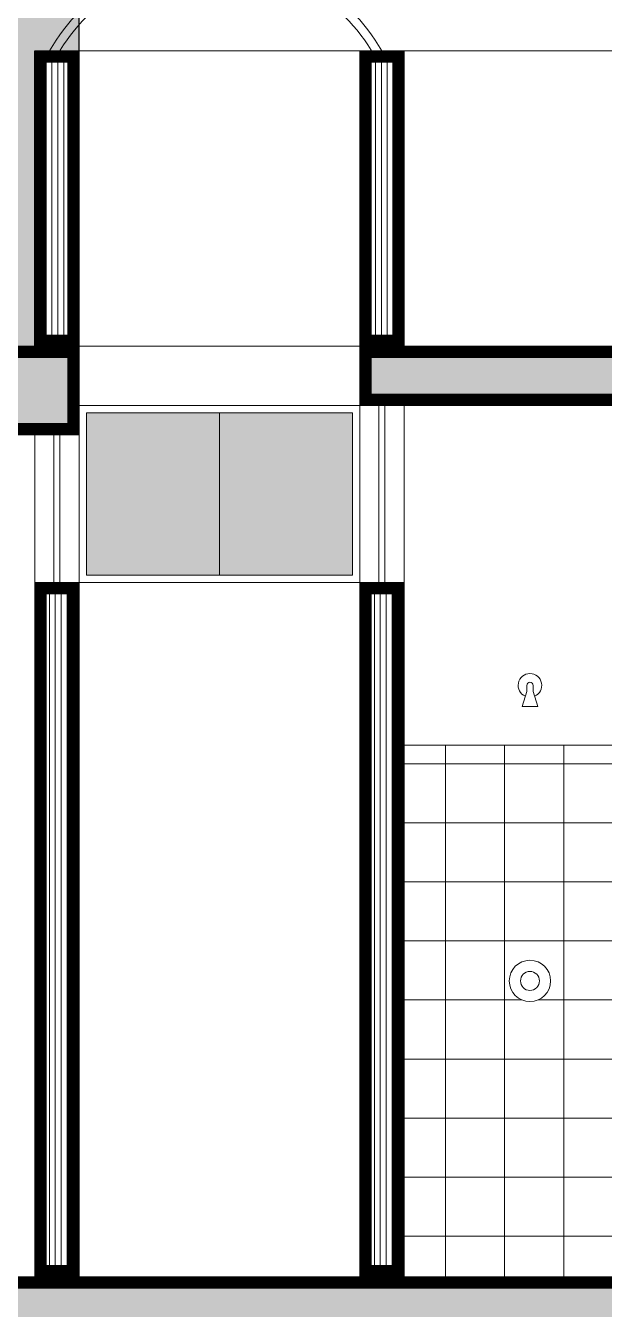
# Model space of a CAD drawing. Header units: millimetres. Extents: x 1555 to 3397, y 790 to 1592.
# Drawn here: x 1716.979 to 1718.938, y 797.353 to 801.699 of the extents above; entities that cross this region are included whole.
import ezdxf

# ---------------------------------------------------------------- set-up
doc = ezdxf.new("R2010")
doc.units = ezdxf.units.MM
for name, color, linetype, lineweight in [('0-Hach de Muro Alto', 145, 'Continuous', 5), ('0-Muro Alto', 145, 'Continuous', 5), ('CASCO', 7, 'Continuous', 9), ('CONCRETO DE LOSA ALIGERADO', 251, 'Continuous', 5), ('LOSA STDIO ARQ', 7, 'Continuous', 13), ('MURO ELEV', 7, 'Continuous', 20), ('MURO ELEV 01', 251, 'Continuous', 30), ('PISO DE TERMINADO', 7, 'Continuous', 5), ('valoriza', 147, 'Continuous', 9), ('VENTANA', 150, 'Continuous', 5)]:
    doc.layers.add(name, color=color, linetype=linetype, lineweight=lineweight)
for name, color, linetype, lineweight, true_color in [('APARATOS-SANITARIOS-02', 7, 'Continuous', 13, 0x474e45), ('RELLENO DE MURO CORTE', 7, 'Continuous', 5, 0x5b605f), ('TEXTURA SH', 7, 'Continuous', 5, 0x5f8f9f)]:
    doc.layers.add(name, color=color, linetype=linetype, lineweight=lineweight, true_color=true_color)
pattern_1 = [(90, (-15.16078076345252, 10.08726843594229), (-0.02, 1.224606353822377e-18), [])]

msp = doc.modelspace()

# ---------------------------------------------------------------- hatches: boundary and pattern name
at = {"layer": 'CONCRETO DE LOSA ALIGERADO'}
h = msp.add_hatch(dxfattribs=at)
h.set_pattern_fill('CONCRETE', color=256, scale=0.18, style=0, pattern_type=2)
h.set_pattern_definition([(45, (290.8531900736515, -160.2073854640655), (0, 0.1800008193761351), [0.0254556, -0.050913, 0.0127278, -0.0763668, 0.0254556, -0.06363964116000001]), (135, (290.9701900736515, -160.1983854640654), (-0.1800008193761351, 0), [0.02545578, -0.0381834, 0.0127278, -0.063639, 0.02545578, -0.08909668116000001]), (63.43494882, (290.8261900736516, -160.2343854640656), (9.1798e-12, 0.1800000000000169), [0.02012399999999981, -0.08049599999999912, 0.02012399999999981, -0.08050211801999912]), (116.5650512, (290.8261900736516, -160.2343854640656), (-7.20117e-11, 0.1800000000000169), [0.02012399999999981, -0.08049599999999912, 0.02012399999999981, -0.08050211801999912]), (0, (290.8261900736516, -160.2163854640656), (0, 0.18), [0.009000000000000001, -0.07200000000000001, 0.018, -0.07200000000000001, 0.009000000000000001]), (0, (290.8261900736516, -160.1893854640655), (0, 0.18), [-0.027, 0.018, -0.07200000000000001, 0, -0.063, 0]), (0, (290.8261900736516, -160.1803854640655), (0, 0.18), [-0.07200000000000001, 0, -0.05400000000000001, 0.018, -0.036, 0]), (0, (290.8261900736516, -160.1533854640655), (0, 0.18), [-0.036, 0, -0.045, 0.018, -0.081, 0]), (0, (290.8261900736516, -160.1263854640654), (0, 0.18), [-0.036, 0.018, -0.07200000000000001, 0.018, -0.036, 0]), (0, (290.8261900736516, -160.0813854640655), (0, 0.18), [-0.027, 0.018, -0.036, 0, -0.099, 0]), (0, (290.8261900736516, -160.0723854640655), (0, 0.18), [-0.036, 0, -0.108, 0.018, -0.018, 0]), (90, (290.8351900736516, -160.1983854640654), (-0.18, 0), [-0.05400000000000001, 0, -0.05400000000000001, 0, -0.07200000000000001, 0]), (90, (290.8531900736515, -160.2343854640656), (-0.18, 0), [-0.027, 0.018, -0.07200000000000001, 0, -0.063, 0]), (90, (290.8711900736516, -160.2343854640656), (-0.18, 0), [-0.07200000000000001, 0, -0.063, 0.018, -0.027, 0]), (90, (290.9701900736515, -160.2343854640656), (-0.18, 0), [-0.036, 0.018, -0.09, 0.018, -0.018, 0]), (90, (290.8441900736516, -160.2163854640656), (-0.18, 0), [-0.05400000000000001, 0, -0.063, 0, -0.063, 0]), (90, (290.8621900736516, -160.2163854640656), (-0.18, 0), [-0.045, 0, -0.099, 0, -0.036, 0]), (90, (290.8801900736517, -160.2073854640655), (-0.18, 0), [-0.09, 0, -0.027, 0, -0.063, 0]), (90, (290.8891900736517, -160.2253854640655), (-0.18, 0), [-0.081, 0, -0.036, 0, -0.045, 0]), (90, (290.9071900736514, -160.1983854640654), (-0.18, 0), [-0.07200000000000001, 0, -0.027, 0, -0.07200000000000001, 0]), (90, (290.9161900736514, -160.1893854640655), (-0.18, 0), [-0.081, 0, -0.036, 0, -0.063, 0]), (90, (290.9251900736515, -160.2343854640656), (-0.18, 0), [-0.108, 0, -0.045, 0, -0.027, 0]), (90, (290.9341900736515, -160.2073854640655), (-0.18, 0), [-0.036, 0, -0.07200000000000001, 0, -0.07200000000000001, 0]), (90, (290.9431900736515, -160.2163854640656), (-0.18, 0), [-0.081, 0, -0.045, 0, -0.05400000000000001, 0]), (90, (290.9521900736515, -160.2253854640655), (-0.18, 0), [-0.07200000000000001, 0, -0.05400000000000001, 0, -0.05400000000000001, 0]), (90, (290.9701900736515, -160.2163854640656), (-0.18, 0), [-0.05400000000000001, 0, -0.05400000000000001, 0, -0.07200000000000001, 0]), (90, (290.9881900736516, -160.2073854640655), (-0.18, 0), [-0.07200000000000001, 0, -0.036, 0, -0.07200000000000001, 0]), (90, (290.9971900736516, -160.1983854640654), (-0.18, 0), [-0.027, 0, -0.108, 0, -0.045, 0])])
h.paths.add_polyline_path([(1714.609811800445, 800.4132360778788), (1714.609811800445, 800.613236077885), (1711.859811800447, 800.613236077885), (1711.859811800447, 800.313236077876), (1712.109811800447, 800.3132360778761), (1712.109811800447, 800.4132360778851)])
h.paths.add_polyline_path([(1717.159811800446, 800.3132360778761), (1717.159811800446, 800.6132360778848), (1715.559811800447, 800.6132360778848), (1715.559811800447, 800.3132360778761), (1715.809811800447, 800.3132360778761), (1715.809811800447, 800.4132360778763), (1716.909811800448, 800.4132360778761), (1716.909811800448, 800.3132360778762)])
h.paths.add_polyline_path([(1718.109811800444, 800.613236077885), (1718.109811800444, 800.4132360778788), (1720.609811800446, 800.4132360778851), (1720.609811800446, 800.3132360778759), (1720.859811800446, 800.313236077876), (1720.859811800446, 800.613236077885)])
h = msp.add_hatch(dxfattribs=at)
h.set_pattern_fill('CONCRETE', color=256, scale=0.18, style=0, pattern_type=2)
h.set_pattern_definition([(45, (290.8531900736515, -163.357385464063), (0, 0.1800008193761351), [0.0254556, -0.050913, 0.0127278, -0.0763668, 0.0254556, -0.06363964116000001]), (135, (290.9701900736515, -163.348385464063), (-0.1800008193761351, 0), [0.02545578, -0.0381834, 0.0127278, -0.063639, 0.02545578, -0.08909668116000001]), (63.43494882, (290.8261900736516, -163.3843854640631), (9.1798e-12, 0.1800000000000169), [0.02012399999999982, -0.08049599999999918, 0.02012399999999982, -0.08050211801999918]), (116.5650512, (290.8261900736516, -163.3843854640631), (-7.20117e-11, 0.1800000000000169), [0.02012399999999982, -0.08049599999999918, 0.02012399999999982, -0.08050211801999918]), (0, (290.8261900736516, -163.3663854640631), (0, 0.18), [0.009000000000000001, -0.07200000000000001, 0.018, -0.07200000000000001, 0.009000000000000001]), (0, (290.8261900736516, -163.339385464063), (0, 0.18), [-0.027, 0.018, -0.07200000000000001, 0, -0.063, 0]), (0, (290.8261900736516, -163.3303854640631), (0, 0.18), [-0.07200000000000001, 0, -0.05400000000000001, 0.018, -0.036, 0]), (0, (290.8261900736516, -163.3033854640631), (0, 0.18), [-0.036, 0, -0.045, 0.018, -0.081, 0]), (0, (290.8261900736516, -163.276385464063), (0, 0.18), [-0.036, 0.018, -0.07200000000000001, 0.018, -0.036, 0]), (0, (290.8261900736516, -163.2313854640631), (0, 0.18), [-0.027, 0.018, -0.036, 0, -0.099, 0]), (0, (290.8261900736516, -163.2223854640631), (0, 0.18), [-0.036, 0, -0.108, 0.018, -0.018, 0]), (90, (290.8351900736516, -163.348385464063), (-0.18, 0), [-0.05400000000000001, 0, -0.05400000000000001, 0, -0.07200000000000001, 0]), (90, (290.8531900736515, -163.3843854640631), (-0.18, 0), [-0.027, 0.018, -0.07200000000000001, 0, -0.063, 0]), (90, (290.8711900736516, -163.3843854640631), (-0.18, 0), [-0.07200000000000001, 0, -0.063, 0.018, -0.027, 0]), (90, (290.9701900736515, -163.3843854640631), (-0.18, 0), [-0.036, 0.018, -0.09, 0.018, -0.018, 0]), (90, (290.8441900736516, -163.3663854640631), (-0.18, 0), [-0.05400000000000001, 0, -0.063, 0, -0.063, 0]), (90, (290.8621900736516, -163.3663854640631), (-0.18, 0), [-0.045, 0, -0.099, 0, -0.036, 0]), (90, (290.8801900736517, -163.357385464063), (-0.18, 0), [-0.09, 0, -0.027, 0, -0.063, 0]), (90, (290.8891900736517, -163.3753854640631), (-0.18, 0), [-0.081, 0, -0.036, 0, -0.045, 0]), (90, (290.9071900736514, -163.348385464063), (-0.18, 0), [-0.07200000000000001, 0, -0.027, 0, -0.07200000000000001, 0]), (90, (290.9161900736514, -163.339385464063), (-0.18, 0), [-0.081, 0, -0.036, 0, -0.063, 0]), (90, (290.9251900736515, -163.3843854640631), (-0.18, 0), [-0.108, 0, -0.045, 0, -0.027, 0]), (90, (290.9341900736515, -163.357385464063), (-0.18, 0), [-0.036, 0, -0.07200000000000001, 0, -0.07200000000000001, 0]), (90, (290.9431900736515, -163.3663854640631), (-0.18, 0), [-0.081, 0, -0.045, 0, -0.05400000000000001, 0]), (90, (290.9521900736515, -163.3753854640631), (-0.18, 0), [-0.07200000000000001, 0, -0.05400000000000001, 0, -0.05400000000000001, 0]), (90, (290.9701900736515, -163.3663854640631), (-0.18, 0), [-0.05400000000000001, 0, -0.05400000000000001, 0, -0.07200000000000001, 0]), (90, (290.9881900736516, -163.357385464063), (-0.18, 0), [-0.07200000000000001, 0, -0.036, 0, -0.07200000000000001, 0]), (90, (290.9971900736516, -163.348385464063), (-0.18, 0), [-0.027, 0, -0.108, 0, -0.045, 0])])
h.paths.add_polyline_path([(1720.609811800446, 797.1632360778783), (1720.859811800446, 797.1632360778784), (1720.859811800446, 797.4632360778874), (1711.859811800447, 797.4632360778874), (1711.859811800447, 797.1632360778784), (1712.109811800447, 797.1632360778785), (1712.109811800447, 797.2632360778875), (1715.559811800447, 797.2632360778787), (1715.559811800447, 797.1632360778785), (1715.809811800447, 797.1632360778785), (1715.809811800447, 797.2632360778787), (1716.909811800448, 797.2632360778786), (1716.909811800448, 797.1632360778787), (1717.159811800446, 797.1632360778785), (1717.159811800446, 797.2632360778787), (1720.609811800446, 797.2632360778875)])
at = {"layer": 'PISO DE TERMINADO'}
h = msp.add_hatch(color=256, dxfattribs=at)
h.set_gradient(color1=(43, 165, 202), one_color=1, tint=1)
h.paths.add_polyline_path([(1714.634811800451, 799.8382360778763), (1715.534811800448, 799.8382360778762), (1715.534811800447, 800.3882360778763), (1714.634811800451, 800.3882360778763)])
h.paths.add_polyline_path([(1717.184811800447, 799.8382360778763), (1718.084811800444, 799.8382360778762), (1718.084811800444, 800.3882360778763), (1717.184811800446, 800.3882360778763)])
at = {"layer": 'RELLENO DE MURO CORTE'}
h = msp.add_hatch(dxfattribs=at)
h.set_pattern_fill('_USER', color=256, scale=0.02, angle=90, style=0, pattern_type=0)
h.set_pattern_definition([(90, (66.0679746142282, -24.36015686103542), (-0.02, 0), [])])
h.paths.add_polyline_path([(1717.139811800446, 801.5932360778704), (1717.029811800446, 801.5932360778704), (1717.029811800446, 800.6332360778703), (1717.139811800446, 800.6332360778703)])
h = msp.add_hatch(dxfattribs=at)
h.set_pattern_fill('_USER', color=256, scale=0.02, angle=90, style=0, pattern_type=0)
h.set_pattern_definition([(90, (66.04297461422652, -24.36015686103542), (-0.02, 0), [])])
h.paths.add_polyline_path([(1718.239811800445, 801.5932360778704), (1718.129811800444, 801.5932360778704), (1718.129811800444, 800.6332360778703), (1718.239811800445, 800.6332360778703)])
h = msp.add_hatch(dxfattribs=at)
h.set_pattern_fill('_USER', color=256, scale=0.02, angle=90, style=0, pattern_type=0)
h.set_pattern_definition(pattern_1)
h.paths.add_polyline_path([(1717.139811800446, 799.773236077876), (1717.029811800446, 799.773236077876), (1717.029811800446, 797.4832360778785), (1717.139811800446, 797.4832360778785)])
h = msp.add_hatch(dxfattribs=at)
h.set_pattern_fill('_USER', color=256, scale=0.02, angle=90, style=0, pattern_type=0)
h.set_pattern_definition(pattern_1)
h.paths.add_polyline_path([(1718.239811800444, 799.773236077876), (1718.129811800444, 799.773236077876), (1718.129811800444, 797.4832360778785), (1718.239811800444, 797.4832360778785)])
at = {"layer": 'TEXTURA SH'}
h = msp.add_hatch(dxfattribs=at)
h.set_pattern_fill('_USER', color=256, scale=0.2, angle=90, style=0, double=1, pattern_type=0)
h.set_pattern_definition([(90, (0, 0), (-0.2, 1.224606353822377e-17), []), (180, (0, 0), (-2.449212707644755e-17, -0.2), [])])
h.paths.add_polyline_path([(1719.430686623931, 798.0923990926623, -0.03907921678244236), (1719.928936976968, 798.0923990926622, -0.3630491229338544), (1719.93260438684, 798.0888098758594), (1719.936941152878, 798.0454422154988, -0.4437164408480133), (1719.933956514853, 798.0421442276045), (1719.926272696664, 798.0421442276045), (1719.918410242905, 797.8573765643124, -0.1056707213335094), (1719.916840462223, 797.8513070441267), (1719.896988488549, 797.8116030967785, -0.2840790438422734), (1719.889834206128, 797.8071815070773), (1719.469789394771, 797.8071815070773, -0.2840790438366647), (1719.46263511235, 797.8116030967783), (1719.442783138676, 797.8513070441265, -0.1056707213395275), (1719.441213357994, 797.8573765643126), (1719.433350904238, 798.0421442276047), (1719.425667086048, 798.0421442276045, -0.4437164408295418), (1719.422682448024, 798.0454422154986), (1719.42701921406, 798.0888098758592, -0.3630491228744778)], flags=16)
h.paths.add_polyline_path([(1718.615859147809, 798.4646007135981, -1), (1718.755936366846, 798.4646007135981, -1)], flags=16)
h.paths.add_polyline_path([(1719.49285971518, 797.7491889843192), (1719.492859781443, 797.7491889843193, -0.1240485448414058), (1719.486044362105, 797.7509062626937, 0.2198860968147729), (1719.615371026843, 797.6022123106196, -0.3113886581931119), (1719.62419908114, 797.5876501090163), (1719.625593808652, 797.6113604767327, -0.4542476396864336), (1719.629164896662, 797.6141278935686, 0.09704396884753576), (1719.730458704237, 797.6141278935684, -0.4542476396607027), (1719.734029792248, 797.6113604767327), (1719.735424519762, 797.5876501090152, -0.3113886582178247), (1719.744252574057, 797.6022123106201, 0.2198860968132108), (1719.873579238795, 797.7509062626937, -0.1230649855574276), (1719.866819553282, 797.749189092049), (1719.866847386816, 797.7491892267113, 0.1567061608091057), (1719.875209135734, 797.7519295356736, -0.1467558124204738), (1719.881529144752, 797.7551897561516), (1719.893777852334, 797.755189756152, 0.4679280380102448), (1719.899680135331, 797.7622619466988), (1719.89401214636, 797.7934358860415, 0.3624646087647312), (1719.88712614953, 797.7991827761656), (1719.472497451369, 797.7991827761656, 0.3624646087628604), (1719.465611454539, 797.7934358860416), (1719.459943465567, 797.7622619466987, 0.4679280380051562), (1719.465845748565, 797.755189756152), (1719.478094456149, 797.7551897561516, -0.1467558125783224), (1719.484414465173, 797.7519295356683, 0.1581935695449581)], flags=16)
h.paths.add_polyline_path([(1719.849284911639, 798.0186479555518), (1719.867781976872, 798.0186479555518), (1719.867781976872, 798.0001508903185), (1719.849284911639, 798.0001508903185)], flags=0)
h.paths.add_polyline_path([(1718.653798544986, 798.4646007135981, -1), (1718.717996969669, 798.4646007135981, -1)], flags=0)
h.paths.add_polyline_path([(1720.324811800384, 798.4144085111745), (1720.369811800384, 798.4594085111745), (1720.339811800384, 798.4594085111745), (1720.294811800384, 798.4144085111745)], flags=16)
h.paths.add_polyline_path([(1719.999811800384, 798.2636634615403, -0.2478898229308104), (1720.003035161444, 798.2678022889459, -0.07043195276745214), (1720.025138645839, 798.274188981789, -0.03546890884489629), (1720.309811800384, 798.2944085111748), (1720.129811800384, 798.2944085111745), (1720.129811800384, 798.3094085111745), (1720.287311800384, 798.3094085111745), (1720.287311800384, 798.3394085111745), (1720.1873092035, 798.4144085111745), (1720.167311800384, 798.4144085111745), (1720.167311800384, 798.4294085111745), (1720.167311800384, 798.4444085111745), (1720.197311800384, 798.4444085111745), (1720.287311800384, 798.3769085111745), (1720.287311800384, 798.3844085111746), (1720.332311800384, 798.3844085111746), (1720.332311800384, 798.3094085111745), (1720.489811800384, 798.3094085111745), (1720.489811800384, 798.2944085111745), (1720.309811800384, 798.2944085111748, -0.03573894834407659), (1720.596635750137, 798.2738807189436, -0.06379470761123925), (1720.616588439324, 798.267802288946, -0.2478898229224092), (1720.619811800384, 798.2636634615407, -0.47380844932761), (1720.61619822252, 798.2595244282643, 0.0159292107346762), (1720.003875440572, 798.2595387701787, -0.5165789756875072)], flags=16)
h.paths.add_polyline_path([(1719.829788005041, 797.5432233869951, -1), (1719.809791177762, 797.5432233869951, -1)], flags=16)
edge = h.paths.add_edge_path()
edge.add_arc((1720.404655912446, 798.373037680181), 0.2518801346263325, 276.1079526238716, 289.7999328934635)
edge.add_arc((1720.49391837561, 798.1646043571393), 0.02882667014610254, 262.141496872694, 278.2728350500489)
edge.add_arc((1720.477818650107, 798.2772640020584), 0.1426308050764683, 278.1611329991602, 353.7287845474347)
edge.add_arc((1720.616328707242, 798.2630720042484), 0.003549950404056883, 267.9915424837188, 336.97905675201173, ccw=False)
edge.add_arc((1720.309811800604, 788.6519085111694), 9.612499999997329, 88.17342308747796, 91.82385673920813)
edge.add_arc((1720.003450970496, 798.2630632521254), 0.003549950404056884, 185.9517314278491, 276.8673256956735, ccw=False)
edge.add_arc((1720.141804951561, 798.2772640015504), 0.1426308050764683, 185.8626307953499, 261.4036455072378)
edge.add_arc((1720.125647265587, 798.1645963070717), 0.02882667014569452, 259.6850203818558, 277.9747737549722)
edge.add_arc((1720.214967690177, 798.3730376796831), 0.2518801346263326, 250.200062068552, 262.1419578862426)
edge.add_arc((1720.187429043853, 798.2058047011701), 0.08257061579616956, 265.2077558000195, 283.9234048616109)
edge.add_arc((1720.187412015705, 798.2058005112098), 0.08257061579624564, 268.3201184407696, 283.93557312529725, ccw=False)
edge.add_arc((1720.18442728095, 798.1107898088374), 0.01248832342634873, 46.97235582518772, 87.41080328247102, ccw=False)
edge.add_arc((1720.205770500608, 798.1342455993633), 0.01922622314766897, 228.172427478123, 299.5083658014905)
edge.add_arc((1719.590077499978, 797.9862193662455), 0.638801019525301, 3.098132155623773, 11.860635493549125, ccw=False)
edge.add_arc((1719.427699204941, 797.9189116846114), 0.8066988150757356, -4.232641086366812, 7.251999660100921, ccw=False)
edge.add_arc((1723.907714177822, 797.3594892267014), 3.709353508330805, 172.2550944807516, 178.3972862208344)
edge.add_line((1720.19981180038, 797.4632360778785), (1719.791174168544, 797.4632360778791))
edge.add_arc((1719.791174168544, 797.4702349674267), 0.0069988895475981, 270, 371.8420761157098)
edge.add_line((1719.798024100374, 797.4716712434555), (1719.793884483097, 797.4914140335454))
edge.add_arc((1719.787034551267, 797.4899777575171), 0.006998889547536358, 11.84207611206623, 56.55322519014773)
edge.add_line((1719.790892073963, 797.4958176182645), (1719.745067171246, 797.5260872787751))
edge.add_arc((1719.753333291308, 797.5386012660915), 0.01499762045928464, 183.3664606641949, 236.5532251923116, ccw=False)
edge.add_line((1719.738361551145, 797.5377205754935), (1719.740037539079, 797.5092287806206))
edge.add_line((1719.740037539079, 797.5092287806206), (1719.67981180045, 797.4765540931601))
edge.add_line((1719.67981180045, 797.4765540931601), (1719.619586061822, 797.5092287806206))
edge.add_line((1719.619586061822, 797.5092287806206), (1719.621262049756, 797.5377205754938))
edge.add_arc((1719.606290309593, 797.5386012660916), 0.01499762045935389, 303.4467748072096, 356.63353933672323, ccw=False)
edge.add_line((1719.614556429655, 797.526087278775), (1719.568731526937, 797.4958176182645))
edge.add_arc((1719.572589049632, 797.4899777575166), 0.006998889547705224, 123.4467748046942, 168.157923878443)
edge.add_line((1719.565739117803, 797.4914140335461), (1719.561599500525, 797.4716712434558))
edge.add_arc((1719.568449432355, 797.4702349674267), 0.00699888954763334, 168.1579238815576, 270)
edge.add_line((1719.568449432355, 797.4632360778791), (1719.209811800448, 797.4632360778785))
edge.add_line((1719.209811800448, 797.4632360778785), (1719.209811800448, 797.7632360778784))
edge.add_line((1719.209811800448, 797.7632360778784), (1719.159811800448, 797.7632360778784))
edge.add_line((1719.159811800448, 797.7632360778784), (1719.159811800448, 797.4632360778785))
edge.add_line((1719.159811800448, 797.4632360778785), (1718.259811800444, 797.4632360778785))
edge.add_line((1718.259811800444, 797.4632360778785), (1718.259811800444, 799.2632360778784))
edge.add_line((1718.259811800444, 799.2632360778784), (1719.159811800448, 799.2632360778784))
edge.add_line((1719.159811800448, 799.2632360778784), (1719.159811800448, 798.6632360778785))
edge.add_line((1719.159811800448, 798.6632360778785), (1720.709811800446, 798.6632360778785))
edge.add_line((1720.709811800446, 798.6632360778785), (1720.709811800446, 797.4632360778785))
edge.add_line((1720.709811800446, 797.4632360778785), (1720.419811800388, 797.4632360778785))
edge.add_arc((1716.711909422946, 797.3594892267014), 3.709353508331015, 1.602713779165484, 7.744905519247824)
edge.add_arc((1721.191924395827, 797.9189116846117), 0.8066988150757541, 172.7480003396385, 184.2326410863828, ccw=False)
edge.add_arc((1721.029546100791, 797.9862193662469), 0.6388010195249713, 168.1393645066888, 176.9018678441612, ccw=False)
edge.add_arc((1720.413853100158, 798.1342455993638), 0.01922622314801561, 240.491634206153, 311.8275725202424)
edge.add_arc((1720.435003250259, 798.1106133414287), 0.01248832342612327, 106.499535141948, 131.8275725214454, ccw=False)
at = {"layer": 'valoriza', "true_color": 0xfcc42c}
msp.add_hatch(color=40, dxfattribs=at).paths.add_polyline_path([(1717.159811800449, 803.0132360778763), (1711.859811800452, 804.0132360778763), (1711.859811800454, 801.6132360778761), (1712.009811800447, 801.6132360778761), (1712.009811800447, 800.6132360778703), (1712.109811800455, 800.6132360778703), (1712.109811800455, 802.4132360778766), (1712.109811800455, 802.8132360778762), (1712.509811800454, 802.8132360778762), (1714.442098109455, 802.8132360778762), (1716.909811799918, 802.8132360778762), (1716.909811799921, 800.6132360778703), (1717.009811800446, 800.6132360778703), (1717.009811800446, 801.6132360778761), (1717.159811800451, 801.6132360778761)])

# ---------------------------------------------------------------- linework, layer by layer
at = {"layer": '0-Hach de Muro Alto', "const_width": 0.04}
for points in [[(1717.139811800446, 801.5932360778704), (1717.029811800446, 801.5932360778704), (1717.029811800446, 800.6332360778703), (1717.139811800446, 800.6332360778703)], [(1718.239811800445, 801.5932360778704), (1718.129811800444, 801.5932360778704), (1718.129811800444, 800.6332360778703), (1718.239811800445, 800.6332360778703)], [(1717.139811800446, 799.7932360778763), (1717.029811800446, 799.7932360778763), (1717.029811800446, 797.4832360778785), (1717.139811800446, 797.4832360778785)], [(1718.239811800444, 799.7932360778763), (1718.129811800444, 799.7932360778763), (1718.129811800444, 797.4832360778785), (1718.239811800444, 797.4832360778785)]]:
    msp.add_lwpolyline(points, close=True, dxfattribs=at)
at = {"layer": '0-Muro Alto'}
for points in [[(1717.159811800446, 801.6132360778703), (1717.009811800446, 801.6132360778703), (1717.009811800446, 800.6132360778703), (1717.159811800446, 800.6132360778703)], [(1718.259811800445, 801.6132360778703), (1718.109811800444, 801.6132360778703), (1718.109811800444, 800.6132360778703), (1718.259811800445, 800.6132360778703)], [(1717.159811800446, 800.3132360778761), (1717.009811800445, 800.3132360778761), (1717.009811800446, 799.8132360778762), (1717.159811800447, 799.8132360778762)], [(1717.159811800447, 799.8132360778762), (1717.009811800446, 799.8132360778762), (1717.009811800446, 797.4632360778785), (1717.159811800447, 797.4632360778785)], [(1718.259811800444, 799.8132360778762), (1718.109811800444, 799.8132360778762), (1718.109811800444, 797.4632360778785), (1718.259811800444, 797.4632360778785)]]:
    msp.add_lwpolyline(points, close=True, dxfattribs=at)
at = {"layer": 'APARATOS-SANITARIOS-02'}
for p, q in [((1718.675257757327, 799.4439976303802), (1718.675257757327, 799.4651993966592)), ((1718.696537757327, 799.4439976303802), (1718.696537757327, 799.4651993966592)), ((1718.675257757327, 799.4439976303802), (1718.659422562313, 799.3936604735784)), ((1718.696537757327, 799.4439976303802), (1718.712372952342, 799.3936604735784)), ((1718.659422562313, 799.3936604735784), (1718.712372952342, 799.3936604735784))]:
    msp.add_line(p, q, dxfattribs=at)
for radius in [0.0700386095183142, 0.032099212341623]:
    msp.add_circle((1718.685897757327, 798.4646007135981), radius, dxfattribs=at)
for radius, start, end in [(0.0400000000000063, 292.8957336365257, 247.1042663634442), (0.0106399999999667, 0, 180)]:
    msp.add_arc((1718.685897757327, 799.4651993966592), radius, start, end, dxfattribs=at)
at = {"layer": 'CASCO'}
msp.add_lwpolyline([(1718.259811800444, 800.413236077876), (1718.109811800444, 800.413236077876), (1718.109811800444, 799.8132360778762), (1718.259811800444, 799.8132360778762)], close=True, dxfattribs=at)
at = {"layer": 'LOSA STDIO ARQ', "const_width": 0.04}
for points in [[(1717.139811800446, 800.5932360778703), (1715.579811800447, 800.5932360778703), (1715.579811800447, 800.3332360778703), (1715.789811800447, 800.3332360778703), (1715.789811800447, 800.4332360778704), (1716.929811800448, 800.4332360778704), (1716.929811800448, 800.3332360778703), (1717.139811800446, 800.3332360778703), (1717.139811800446, 800.4132360778705)], [(1720.839811800446, 800.5932360778703), (1718.129811800444, 800.5932360778703), (1718.129811800444, 800.4332360778704), (1720.629811800446, 800.4332360778704), (1720.629811800446, 800.3332360778703), (1720.839811800446, 800.3332360778703)], [(1720.839811800446, 797.4432360778874), (1720.839811800446, 797.1832360778876), (1720.629811800447, 797.1832360778876), (1720.629811800447, 797.2832360778875), (1717.139811800446, 797.2832360778875), (1717.139811800446, 797.1832360778876), (1716.929811800448, 797.1832360778876), (1716.929811800448, 797.2832360778875), (1715.789811800447, 797.2832360778875), (1715.789811800447, 797.1832360778876), (1715.579811800447, 797.1832360778876), (1715.579811800447, 797.2832360778875), (1712.089811800447, 797.2832360778875), (1712.089811800447, 797.1832360778876), (1711.879811800446, 797.1832360778876), (1711.879811800447, 797.4432360778874)]]:
    msp.add_lwpolyline(points, close=True, dxfattribs=at)
at = {"layer": 'LOSA STDIO ARQ'}
for points in [[(1717.159811800446, 800.6132360778703), (1715.559811800447, 800.6132360778703), (1715.559811800447, 800.3132360778703), (1715.809811800447, 800.3132360778703), (1715.809811800447, 800.4132360778705), (1716.909811800448, 800.4132360778705), (1716.909811800448, 800.3132360778703), (1717.159811800446, 800.3132360778703), (1717.159811800446, 800.4132360778705)], [(1718.109811800444, 800.6132360778703), (1717.159811800446, 800.6132360778703), (1717.159811800446, 800.4132360778705), (1718.109811800444, 800.4132360778705)], [(1720.859811800446, 800.6132360778703), (1718.109811800444, 800.6132360778703), (1718.109811800444, 800.4132360778705), (1720.609811800446, 800.4132360778705), (1720.609811800446, 800.3132360778703), (1720.859811800446, 800.3132360778703)], [(1720.859811800446, 797.4632360778785), (1720.859811800446, 797.1632360778785), (1720.609811800446, 797.1632360778785), (1720.609811800446, 797.2632360778787), (1717.159811800446, 797.2632360778787), (1717.159811800446, 797.1632360778785), (1716.909811800448, 797.1632360778785), (1716.909811800448, 797.2632360778787), (1715.809811800447, 797.2632360778787), (1715.809811800447, 797.1632360778785), (1715.559811800447, 797.1632360778785), (1715.559811800447, 797.2632360778787), (1712.109811800447, 797.2632360778787), (1712.109811800447, 797.1632360778785), (1711.859811800446, 797.1632360778785), (1711.859811800447, 797.4632360778785)]]:
    msp.add_lwpolyline(points, close=True, dxfattribs=at)
at = {"layer": 'MURO ELEV'}
for p, q in [((1717.134811800444, 801.6132360778703), (1718.109811800444, 801.6132360778703)), ((1717.634811800446, 799.8382360778762), (1717.634811800446, 800.3882360778763))]:
    msp.add_line(p, q, dxfattribs=at)
for points in [[(1720.709811800445, 801.6132360778703), (1718.259811800445, 801.6132360778703), (1718.259811800445, 800.6132360778761), (1720.709811800445, 800.6132360778761)], [(1718.109811800444, 800.4132360778763), (1717.159811800446, 800.4132360778763), (1717.159811800446, 800.3132360778761), (1717.159811800447, 799.8132360778762), (1718.109811800444, 799.8132360778762)], [(1718.084811800444, 800.3882360778763), (1717.184811800446, 800.3882360778763), (1717.184811800446, 800.3132360778761), (1717.184811800447, 799.8382360778762), (1718.084811800444, 799.8382360778762)]]:
    msp.add_lwpolyline(points, close=True, dxfattribs=at)
for points in [[(1718.259811800444, 799.2632360778784), (1719.159811800448, 799.2632360778784), (1719.159811800448, 798.6632360778785), (1720.709811800446, 798.6632360778785)], [(1719.159811800448, 799.2632360778784), (1718.259811800444, 799.2632360778784), (1718.259811800444, 797.4632360778785), (1719.159811800448, 797.4632360778785)]]:
    msp.add_lwpolyline(points, dxfattribs=at)
for points in [[(1718.615859147809, 798.4646007135981, -1), (1718.755936366846, 798.4646007135981, -1)], [(1718.653798544986, 798.4646007135981, -1), (1718.717996969669, 798.4646007135981, -1)]]:
    msp.add_lwpolyline(points, format="xyb", close=True, dxfattribs=at)
at = {"layer": 'MURO ELEV 01'}
msp.add_lwpolyline([(1717.159811800449, 803.0132360778763), (1711.859811800452, 804.0132360778763), (1711.859811800454, 801.6132360778761), (1712.009811800447, 801.6132360778761), (1712.009811800447, 800.6132360778703), (1712.109811800455, 800.6132360778703), (1712.109811800455, 802.4132360778766), (1712.109811800455, 802.8132360778762), (1712.509811800454, 802.8132360778762), (1714.442098109455, 802.8132360778762), (1716.909811799918, 802.8132360778762), (1716.909811799921, 800.6132360778703), (1717.009811800446, 800.6132360778703), (1717.009811800446, 801.6132360778761), (1717.159811800451, 801.6132360778761)], close=True, dxfattribs=at)
at = {"layer": 'VENTANA'}
for points in [[(1718.194811800444, 800.413236077876), (1718.174811800444, 800.413236077876), (1718.174811800444, 799.8132360778762), (1718.194811800444, 799.8132360778762)], [(1717.094811800445, 800.3132360778761), (1717.074811800445, 800.3132360778761), (1717.074811800446, 799.8132360778762), (1717.094811800446, 799.8132360778762)]]:
    msp.add_lwpolyline(points, close=True, dxfattribs=at)
for radius in [0.6475347146159719, 0.6175347146159718]:
    msp.add_arc((1717.622311800443, 801.2924636404141), radius, 29.69447398725786, 150.3055260127507, dxfattribs=at)

doc.saveas('drawing.dxf')
